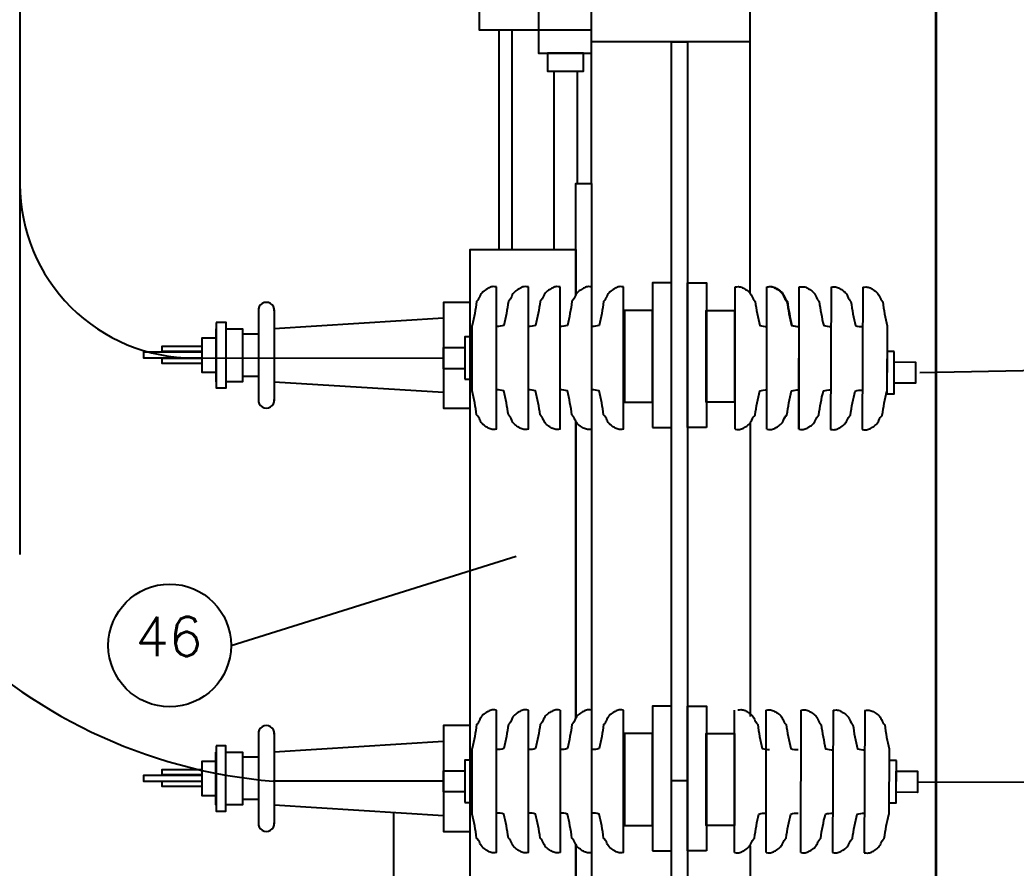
# Model space of a CAD drawing. Header units: metres. Extents: x 4188.7 to 4272.1, y 2012.8 to 2020.9.
# Drawn here: x 4207.609 to 4208.367, y 2016.619 to 2017.264 of the extents above; entities that cross this region are included whole.
import ezdxf

# ---------------------------------------------------------------- set-up
doc = ezdxf.new("R2010")
doc.units = ezdxf.units.M
doc.linetypes.add('DASHDOT', pattern=[25.4, 12.7, -6.35, 0, -6.35])
for name, color, linetype in [('A-JANEL', 4, 'Continuous'), ('A-PARED', 7, 'Continuous'), ('A-PAREDE', 9, 'Continuous'), ('A-TEXTO', 4, 'Continuous'), ('A-XDADO', 4, 'Continuous'), ('E-ALTATENSAO', 5, 'Continuous'), ('E-CANALETA', 6, 'Continuous'), ('E-EQUIPAMENTOS', 130, 'Continuous'), ('FORMATO_LEGENDA', 7, 'Continuous'), ('VENTILACAO', 5, 'Continuous')]:
    doc.layers.add(name, color=color, linetype=linetype)
doc.styles.add('ROMANS', font='romans.shx', dxfattribs={"height": 0.1})

msp = doc.modelspace()

# ---------------------------------------------------------------- linework, layer by layer
at = {"layer": 'A-JANEL'}
for points in [[(4208.16492, 2016.95758), (4208.16492, 2016.73417)], [(4208.16492, 2016.63559), (4208.16492, 2016.41218)]]:
    msp.add_lwpolyline(points, dxfattribs=at)
at = {"layer": 'A-PARED'}
for p, q in [((4208.04417, 2017.24762), (4208.04417, 2017.81402)), ((4208.16492, 2017.24762), (4208.16492, 2017.81402)), ((4208.16492, 2017.24762), (4208.04417, 2017.24762))]:
    msp.add_line(p, q, dxfattribs=at)
at = {"layer": 'A-PAREDE'}
for p, q in [((4208.04417, 2017.13972), (4208.04417, 2017.24762)), ((4208.16492, 2017.05616), (4208.16492, 2017.24762))]:
    msp.add_line(p, q, dxfattribs=at)
at = {"layer": 'A-TEXTO'}
msp.add_line((4207.77003, 2016.78828), (4207.98676, 2016.85628), dxfattribs=at)
at = {"layer": 'A-XDADO'}
for points in [[(4208.16492, 2016.95758), (4208.16492, 2016.73417)], [(4208.16492, 2016.95758), (4208.16492, 2016.73417)], [(4208.16492, 2016.63559), (4208.16492, 2016.41218)], [(4208.16492, 2016.63559), (4208.16492, 2016.41218)]]:
    msp.add_lwpolyline(points, dxfattribs=at)
at = {"layer": 'E-ALTATENSAO'}
for p, q in [((4207.60949, 2017.39871), (4207.60944, 2016.85739)), ((4207.74144, 2017.007), (4207.9317, 2017.00687)), ((4208.68425, 2017.0029), (4208.29388, 2016.9958)), ((4207.9317, 2016.68488), (4207.80209, 2016.68496)), ((4208.2926, 2016.68452), (4208.68398, 2016.68333)), ((4207.89372, 2016.39088), (4207.8937, 2016.66126))]:
    msp.add_line(p, q, dxfattribs=at)
for centre, radius, start, end in [((4207.7416, 2017.13911), 0.13211, 180, 270.00492), ((4207.83451, 2017.07826), 0.39463, 182.96188, 265.28783), ((4207.92875, 2017.00954), 0.65889, 183.03645, 258.90034)]:
    msp.add_arc(centre, radius, start, end, dxfattribs=at)
at = {"layer": 'E-CANALETA'}
msp.add_circle((4207.72335, 2016.78828), 0.04668, dxfattribs=at)
at = {"layer": 'E-EQUIPAMENTOS', "color": 1}
for p, q in [((4208.01545, 2017.2251), (4208.01545, 2017.08954)), ((4208.03314, 2017.2251), (4208.03314, 2017.13972))]:
    msp.add_line(p, q, dxfattribs=at)
at = {"layer": 'E-EQUIPAMENTOS'}
for p, q in [((4207.97195, 2016.95274), (4207.97195, 2017.06101)), ((4207.97195, 2016.95274), (4207.97195, 2017.06101)), ((4207.9961, 2016.95274), (4207.9961, 2017.06101)), ((4207.9961, 2016.95274), (4207.9961, 2017.06101)), ((4208.02025, 2016.95274), (4208.02025, 2017.06101)), ((4208.06855, 2016.95274), (4208.06855, 2017.06101)), ((4208.06855, 2016.95274), (4208.06855, 2017.06101)), ((4208.15346, 2016.95274), (4208.15346, 2017.06101)), ((4208.15346, 2016.95274), (4208.15346, 2017.06101)), ((4208.17761, 2016.95274), (4208.17761, 2017.06101)), ((4208.17761, 2016.95274), (4208.17761, 2017.06101)), ((4208.20176, 2017.06101), (4208.20176, 2016.95274)), ((4208.20176, 2017.06101), (4208.20176, 2016.95274)), ((4208.20176, 2016.95274), (4208.2022, 2017.061)), ((4208.20176, 2016.95274), (4208.2022, 2017.061)), ((4208.22635, 2017.06091), (4208.22591, 2016.95264)), ((4208.22635, 2017.06091), (4208.22591, 2016.95264)), ((4208.2505, 2017.06081), (4208.25006, 2016.95254)), ((4207.79077, 2017.04366), (4207.79077, 2016.97443)), ((4207.80284, 2017.04366), (4207.80284, 2016.97443)), ((4207.93164, 2017.03722), (4207.80284, 2017.02917)), ((4207.95332, 2016.98197), (4207.95332, 2017.03177)), ((4207.95332, 2016.98197), (4207.95332, 2017.03177)), ((4208.269, 2017.0315), (4208.2688, 2016.9817)), ((4208.269, 2017.0315), (4208.2688, 2016.9817)), ((4207.79077, 2017.02515), (4207.7787, 2017.02515)), ((4207.79077, 2016.99295), (4207.7787, 2016.99295)), ((4207.80284, 2016.98892), (4207.93164, 2016.98087)), ((4207.97195, 2016.63075), (4207.97195, 2016.73902)), ((4207.97195, 2016.63075), (4207.97195, 2016.73902)), ((4207.9961, 2016.63075), (4207.9961, 2016.73902)), ((4207.9961, 2016.63075), (4207.9961, 2016.73902)), ((4208.02025, 2016.73902), (4208.02025, 2016.63075)), ((4208.02025, 2016.73902), (4208.02025, 2016.63075)), ((4208.0444, 2016.63075), (4208.0444, 2016.73902)), ((4208.0444, 2016.63075), (4208.0444, 2016.73902)), ((4208.06855, 2016.63075), (4208.06855, 2016.73902)), ((4208.06855, 2016.63075), (4208.06855, 2016.73902)), ((4208.1529, 2016.63075), (4208.1529, 2016.73902)), ((4208.17705, 2016.63075), (4208.17705, 2016.73902)), ((4208.17705, 2016.63075), (4208.17705, 2016.73902)), ((4208.20327, 2016.63075), (4208.20372, 2016.73902)), ((4208.20327, 2016.63075), (4208.20372, 2016.73902)), ((4208.22786, 2016.73892), (4208.22742, 2016.63065)), ((4208.25201, 2016.73882), (4208.25157, 2016.63055)), ((4208.25201, 2016.73882), (4208.25157, 2016.63055)), ((4207.79077, 2016.72168), (4207.79077, 2016.65244)), ((4207.80284, 2016.72168), (4207.80284, 2016.65244)), ((4207.93164, 2016.71523), (4207.80284, 2016.70718)), ((4207.95332, 2016.65998), (4207.95332, 2016.70978)), ((4207.95332, 2016.65998), (4207.95332, 2016.70978)), ((4208.27052, 2016.70951), (4208.27031, 2016.65971)), ((4208.27052, 2016.70951), (4208.27031, 2016.65971)), ((4207.79077, 2016.70316), (4207.7787, 2016.70316)), ((4207.79077, 2016.67096), (4207.7787, 2016.67096)), ((4207.80284, 2016.66693), (4207.93164, 2016.65889))]:
    msp.add_line(p, q, dxfattribs=at)
at = {"layer": 'E-EQUIPAMENTOS', "color": 1}
for points in [[(4208.00393, 2017.3196), (4208.00393, 2017.23898), (4208.04417, 2017.23898), (4208.04417, 2017.3196)], [(4208.10497, 2017.24762), (4208.11704, 2017.24762), (4208.11704, 2016.12214), (4208.10497, 2016.12214)], [(4208.01055, 2017.23886), (4208.01055, 2017.2251), (4208.03804, 2017.2251), (4208.03804, 2017.23886)]]:
    msp.add_lwpolyline(points, close=True, dxfattribs=at)
at = {"layer": 'E-EQUIPAMENTOS'}
for points in [[(4208.04417, 2017.27172), (4207.95861, 2017.27172), (4207.95861, 2017.25666), (4208.04417, 2017.25666)], [(4207.97369, 2017.25666), (4207.97369, 2017.08954)], [(4207.98374, 2017.08954), (4207.98374, 2017.25666)], [(4208.03226, 2017.05512), (4208.03226, 2017.13972), (4208.04417, 2017.13972), (4208.04417, 2016.41707)], [(4208.03226, 2016.31464), (4208.03226, 2016.28457), (4207.95176, 2016.28457), (4207.95176, 2017.08954), (4208.03226, 2017.08954), (4208.03226, 2017.05512)], [(4207.75864, 2016.98892), (4207.75857, 2016.98892), (4207.75857, 2017.02917)], [(4207.75857, 2017.02917), (4207.75864, 2017.02917)], [(4207.76624, 2017.02917), (4207.7787, 2017.02917), (4207.7787, 2016.98892), (4207.76624, 2016.98892)], [(4207.74813, 2017.01184), (4207.71763, 2017.01184), (4207.71763, 2017.01587), (4207.74813, 2017.01587)], [(4207.74813, 2017.00678), (4207.70363, 2017.00678), (4207.70363, 2017.01161), (4207.74813, 2017.01161)], [(4207.74813, 2017.00286), (4207.71763, 2017.00286), (4207.71763, 2017.00688), (4207.74813, 2017.00688)], [(4208.03226, 2016.73313), (4208.03226, 2016.95862)], [(4208.03226, 2016.95862), (4208.03226, 2016.73313)], [(4208.03226, 2016.73313), (4208.03226, 2016.95862)], [(4208.03226, 2016.95862), (4208.03226, 2016.73313)], [(4207.75857, 2016.66693), (4207.7585, 2016.66693), (4207.7585, 2016.70718)], [(4207.75857, 2016.66693), (4207.75857, 2016.70718)], [(4207.76616, 2016.70718), (4207.7787, 2016.70718), (4207.7787, 2016.66693), (4207.76616, 2016.66693)], [(4207.74806, 2016.68479), (4207.70356, 2016.68479), (4207.70356, 2016.68962), (4207.74806, 2016.68962)], [(4207.74806, 2016.68986), (4207.71756, 2016.68986), (4207.71756, 2016.69388), (4207.74806, 2016.69388)], [(4207.74806, 2016.68087), (4207.71756, 2016.68087), (4207.71756, 2016.68489), (4207.74806, 2016.68489)], [(4208.03226, 2016.41115), (4208.03226, 2016.63663)], [(4208.03226, 2016.63663), (4208.03226, 2016.41115)], [(4208.03226, 2016.41115), (4208.03226, 2016.63663)], [(4208.03226, 2016.63663), (4208.03226, 2016.41115)]]:
    msp.add_lwpolyline(points, dxfattribs=at)
for points in [[(4207.97195, 2017.06101, 0.047226), (4207.96945, 2017.06124, 0.074248), (4207.96787, 2017.06101, 0.058355), (4207.96492, 2017.05971, 0.045893), (4207.9616, 2017.05733, 0.12767), (4207.95933, 2017.05404, -0.106571), (4207.95679, 2017.05001, -0.026706), (4207.95332, 2017.03177, -0.08831)], [(4207.97195, 2017.06101, 0.047226), (4207.96945, 2017.06124, 0.074248), (4207.96787, 2017.06101, 0.058355), (4207.96492, 2017.05971, 0.045893), (4207.9616, 2017.05733, 0.12767), (4207.95933, 2017.05404, -0.106571), (4207.95679, 2017.05001, -0.026706), (4207.95332, 2017.03177, -0.08831)], [(4207.9961, 2017.06101, 0.047226), (4207.9936, 2017.06124, 0.074248), (4207.99202, 2017.06101, 0.058355), (4207.98907, 2017.05971, 0.045893), (4207.98574, 2017.05733, 0.12767), (4207.98347, 2017.05404, -0.106571), (4207.98093, 2017.05001, -0.026706), (4207.97747, 2017.03177, -0.08831), (4207.97195, 2017.03102)], [(4207.9961, 2017.06101, 0.047226), (4207.9936, 2017.06124, 0.074248), (4207.99202, 2017.06101, 0.058355), (4207.98907, 2017.05971, 0.045893), (4207.98574, 2017.05733, 0.12767), (4207.98347, 2017.05404, -0.106571), (4207.98093, 2017.05001, -0.026706), (4207.97747, 2017.03177, -0.08831), (4207.97195, 2017.03102)], [(4208.02025, 2017.06101, 0.047226), (4208.01775, 2017.06124, 0.074248), (4208.01617, 2017.06101, 0.058355), (4208.01322, 2017.05971, 0.045893), (4208.00989, 2017.05733, 0.12767), (4208.00762, 2017.05404, -0.106571), (4208.00508, 2017.05001, -0.026706), (4208.00162, 2017.03177, -0.08831), (4207.9961, 2017.03102)], [(4208.02025, 2017.06101, 0.047226), (4208.01775, 2017.06124, 0.074248), (4208.01617, 2017.06101, 0.058355), (4208.01322, 2017.05971, 0.045893), (4208.00989, 2017.05733, 0.12767), (4208.00762, 2017.05404, -0.106571), (4208.00508, 2017.05001, -0.026706), (4208.00162, 2017.03177, -0.08831), (4207.9961, 2017.03102)], [(4208.0444, 2017.06101, 0.047226), (4208.0419, 2017.06124, 0.074248), (4208.04032, 2017.06101, 0.058355), (4208.03737, 2017.05971, 0.045893), (4208.03404, 2017.05733, 0.12767), (4208.03177, 2017.05404, -0.106571), (4208.02923, 2017.05001, -0.026706), (4208.02577, 2017.03177, -0.08831), (4208.02025, 2017.03102)], [(4208.0444, 2017.06101, 0.047226), (4208.0419, 2017.06124, 0.074248), (4208.04032, 2017.06101, 0.058355), (4208.03737, 2017.05971, 0.045893), (4208.03404, 2017.05733, 0.12767), (4208.03177, 2017.05404, -0.106571), (4208.02923, 2017.05001, -0.026706), (4208.02577, 2017.03177, -0.08831), (4208.02025, 2017.03102)], [(4208.06855, 2017.06101, 0.047226), (4208.06605, 2017.06124, 0.074248), (4208.06447, 2017.06101, 0.058355), (4208.06152, 2017.05971, 0.045893), (4208.05819, 2017.05733, 0.12767), (4208.05592, 2017.05404, -0.106571), (4208.05338, 2017.05001, -0.026706), (4208.04992, 2017.03177, -0.08831), (4208.0444, 2017.03102)], [(4208.06855, 2017.06101, 0.047226), (4208.06605, 2017.06124, 0.074248), (4208.06447, 2017.06101, 0.058355), (4208.06152, 2017.05971, 0.045893), (4208.05819, 2017.05733, 0.12767), (4208.05592, 2017.05404, -0.106571), (4208.05338, 2017.05001, -0.026706), (4208.04992, 2017.03177, -0.08831), (4208.0444, 2017.03102)], [(4208.15346, 2017.06101, -0.047226), (4208.15596, 2017.06124, -0.074248), (4208.15754, 2017.06101, -0.058355), (4208.16049, 2017.05971, -0.045893), (4208.16381, 2017.05733, -0.12767), (4208.16608, 2017.05404, 0.106571), (4208.16862, 2017.05001, 0.026706), (4208.17208, 2017.03177, 0.08831), (4208.17761, 2017.03102)], [(4208.15346, 2017.06101, -0.047226), (4208.15596, 2017.06124, -0.074248), (4208.15754, 2017.06101, -0.058355), (4208.16049, 2017.05971, -0.045893), (4208.16381, 2017.05733, -0.12767), (4208.16608, 2017.05404, 0.106571), (4208.16862, 2017.05001, 0.026706), (4208.17208, 2017.03177, 0.08831), (4208.17761, 2017.03102)], [(4208.17761, 2017.06101, -0.047226), (4208.18011, 2017.06124, -0.074248), (4208.18169, 2017.06101, -0.058355), (4208.18464, 2017.05971, -0.045893), (4208.18796, 2017.05733, -0.12767), (4208.19023, 2017.05404, 0.106571), (4208.19277, 2017.05001, 0.026706), (4208.19623, 2017.03177, 0.08831), (4208.20176, 2017.03102)], [(4208.17761, 2017.06101, -0.047226), (4208.18011, 2017.06124, -0.074248), (4208.18169, 2017.06101, -0.058355), (4208.18464, 2017.05971, -0.045893), (4208.18796, 2017.05733, -0.12767), (4208.19023, 2017.05404, 0.106571), (4208.19277, 2017.05001, 0.026706), (4208.19623, 2017.03177, 0.08831), (4208.20176, 2017.03102)], [(4208.17805, 2017.0611, -0.047226), (4208.18055, 2017.06133, -0.074248), (4208.18213, 2017.06109, -0.058355), (4208.18508, 2017.05978, -0.045893), (4208.18839, 2017.05739, -0.12767), (4208.19065, 2017.05409, 0.106571), (4208.19317, 2017.05005, 0.026706), (4208.19656, 2017.03179, 0.08831), (4208.20208, 2017.03102)], [(4208.17805, 2017.0611, -0.047226), (4208.18055, 2017.06133, -0.074248), (4208.18213, 2017.06109, -0.058355), (4208.18508, 2017.05978, -0.045893), (4208.18839, 2017.05739, -0.12767), (4208.19065, 2017.05409, 0.106571), (4208.19317, 2017.05005, 0.026706), (4208.19656, 2017.03179, 0.08831), (4208.20208, 2017.03102)], [(4208.2022, 2017.061, -0.047226), (4208.2047, 2017.06123, -0.074248), (4208.20628, 2017.06099, -0.058355), (4208.20923, 2017.05968, -0.045893), (4208.21254, 2017.05729, -0.12767), (4208.2148, 2017.05399, 0.106571), (4208.21732, 2017.04995, 0.026706), (4208.22071, 2017.03169, 0.08831), (4208.22623, 2017.03092)], [(4208.2022, 2017.061, -0.047226), (4208.2047, 2017.06123, -0.074248), (4208.20628, 2017.06099, -0.058355), (4208.20923, 2017.05968, -0.045893), (4208.21254, 2017.05729, -0.12767), (4208.2148, 2017.05399, 0.106571), (4208.21732, 2017.04995, 0.026706), (4208.22071, 2017.03169, 0.08831), (4208.22623, 2017.03092)], [(4208.22635, 2017.06091, -0.047226), (4208.22885, 2017.06113, -0.074248), (4208.23043, 2017.06089, -0.058355), (4208.23338, 2017.05958, -0.045893), (4208.23669, 2017.05719, -0.12767), (4208.23895, 2017.05389, 0.106571), (4208.24147, 2017.04985, 0.026706), (4208.24486, 2017.03159, 0.08831), (4208.25038, 2017.03082)], [(4208.22635, 2017.06091, -0.047226), (4208.22885, 2017.06113, -0.074248), (4208.23043, 2017.06089, -0.058355), (4208.23338, 2017.05958, -0.045893), (4208.23669, 2017.05719, -0.12767), (4208.23895, 2017.05389, 0.106571), (4208.24147, 2017.04985, 0.026706), (4208.24486, 2017.03159, 0.08831), (4208.25038, 2017.03082)], [(4208.2505, 2017.06081, -0.047226), (4208.253, 2017.06103, -0.074248), (4208.25458, 2017.06079, -0.058355), (4208.25752, 2017.05949, -0.045893), (4208.26084, 2017.05709, -0.12767), (4208.26309, 2017.05379, 0.106571), (4208.26562, 2017.04975, 0.026706), (4208.269, 2017.0315, 0.08831)], [(4208.2505, 2017.06081, -0.047226), (4208.253, 2017.06103, -0.074248), (4208.25458, 2017.06079, -0.058355), (4208.25752, 2017.05949, -0.045893), (4208.26084, 2017.05709, -0.12767), (4208.26309, 2017.05379, 0.106571), (4208.26562, 2017.04975, 0.026706), (4208.269, 2017.0315, 0.08831)], [(4207.97195, 2016.95274, -0.047226), (4207.96945, 2016.9525, -0.074248), (4207.96787, 2016.95274, -0.058355), (4207.96492, 2016.95403, -0.045893), (4207.9616, 2016.95641, -0.12767), (4207.95933, 2016.9597, 0.106571), (4207.95679, 2016.96373, 0.026706), (4207.95332, 2016.98197, 0.08831)], [(4207.97195, 2016.95274, -0.047226), (4207.96945, 2016.9525, -0.074248), (4207.96787, 2016.95274, -0.058355), (4207.96492, 2016.95403, -0.045893), (4207.9616, 2016.95641, -0.12767), (4207.95933, 2016.9597, 0.106571), (4207.95679, 2016.96373, 0.026706), (4207.95332, 2016.98197, 0.08831)], [(4207.9961, 2016.95274, -0.047226), (4207.9936, 2016.9525, -0.074248), (4207.99202, 2016.95274, -0.058355), (4207.98907, 2016.95403, -0.045893), (4207.98574, 2016.95641, -0.12767), (4207.98347, 2016.9597, 0.106571), (4207.98093, 2016.96373, 0.026706), (4207.97747, 2016.98197, 0.08831), (4207.97195, 2016.98272)], [(4207.9961, 2016.95274, -0.047226), (4207.9936, 2016.9525, -0.074248), (4207.99202, 2016.95274, -0.058355), (4207.98907, 2016.95403, -0.045893), (4207.98574, 2016.95641, -0.12767), (4207.98347, 2016.9597, 0.106571), (4207.98093, 2016.96373, 0.026706), (4207.97747, 2016.98197, 0.08831), (4207.97195, 2016.98272)], [(4208.02025, 2016.95274, -0.047226), (4208.01775, 2016.9525, -0.074248), (4208.01617, 2016.95274, -0.058355), (4208.01322, 2016.95403, -0.045893), (4208.00989, 2016.95641, -0.12767), (4208.00762, 2016.9597, 0.106571), (4208.00508, 2016.96373, 0.026706), (4208.00162, 2016.98197, 0.08831), (4207.9961, 2016.98272)], [(4208.02025, 2016.95274, -0.047226), (4208.01775, 2016.9525, -0.074248), (4208.01617, 2016.95274, -0.058355), (4208.01322, 2016.95403, -0.045893), (4208.00989, 2016.95641, -0.12767), (4208.00762, 2016.9597, 0.106571), (4208.00508, 2016.96373, 0.026706), (4208.00162, 2016.98197, 0.08831), (4207.9961, 2016.98272)], [(4208.0444, 2016.95274, -0.047226), (4208.0419, 2016.9525, -0.074248), (4208.04032, 2016.95274, -0.058355), (4208.03737, 2016.95403, -0.045893), (4208.03404, 2016.95641, -0.12767), (4208.03177, 2016.9597, 0.106571), (4208.02923, 2016.96373, 0.026706), (4208.02577, 2016.98197, 0.08831), (4208.02025, 2016.98272)], [(4208.0444, 2016.95274, -0.047226), (4208.0419, 2016.9525, -0.074248), (4208.04032, 2016.95274, -0.058355), (4208.03737, 2016.95403, -0.045893), (4208.03404, 2016.95641, -0.12767), (4208.03177, 2016.9597, 0.106571), (4208.02923, 2016.96373, 0.026706), (4208.02577, 2016.98197, 0.08831), (4208.02025, 2016.98272)], [(4208.06855, 2016.95274, -0.047226), (4208.06605, 2016.9525, -0.074248), (4208.06447, 2016.95274, -0.058355), (4208.06152, 2016.95403, -0.045893), (4208.05819, 2016.95641, -0.12767), (4208.05592, 2016.9597, 0.106571), (4208.05338, 2016.96373, 0.026706), (4208.04992, 2016.98197, 0.08831), (4208.0444, 2016.98272)], [(4208.06855, 2016.95274, -0.047226), (4208.06605, 2016.9525, -0.074248), (4208.06447, 2016.95274, -0.058355), (4208.06152, 2016.95403, -0.045893), (4208.05819, 2016.95641, -0.12767), (4208.05592, 2016.9597, 0.106571), (4208.05338, 2016.96373, 0.026706), (4208.04992, 2016.98197, 0.08831), (4208.0444, 2016.98272)], [(4208.15346, 2016.95274, 0.047226), (4208.15596, 2016.9525, 0.074248), (4208.15754, 2016.95274, 0.058355), (4208.16049, 2016.95403, 0.045893), (4208.16381, 2016.95641, 0.12767), (4208.16608, 2016.9597, -0.106571), (4208.16862, 2016.96373, -0.026706), (4208.17208, 2016.98197, -0.08831), (4208.17761, 2016.98272)], [(4208.15346, 2016.95274, 0.047226), (4208.15596, 2016.9525, 0.074248), (4208.15754, 2016.95274, 0.058355), (4208.16049, 2016.95403, 0.045893), (4208.16381, 2016.95641, 0.12767), (4208.16608, 2016.9597, -0.106571), (4208.16862, 2016.96373, -0.026706), (4208.17208, 2016.98197, -0.08831), (4208.17761, 2016.98272)], [(4208.17761, 2016.95274, 0.047226), (4208.18011, 2016.9525, 0.074248), (4208.18169, 2016.95274, 0.058355), (4208.18464, 2016.95403, 0.045893), (4208.18796, 2016.95641, 0.12767), (4208.19023, 2016.9597, -0.106571), (4208.19277, 2016.96373, -0.026706), (4208.19623, 2016.98197, -0.08831), (4208.20176, 2016.98272)], [(4208.17761, 2016.95274, 0.047226), (4208.18011, 2016.9525, 0.074248), (4208.18169, 2016.95274, 0.058355), (4208.18464, 2016.95403, 0.045893), (4208.18796, 2016.95641, 0.12767), (4208.19023, 2016.9597, -0.106571), (4208.19277, 2016.96373, -0.026706), (4208.19623, 2016.98197, -0.08831), (4208.20176, 2016.98272)], [(4208.17761, 2016.95284, 0.047226), (4208.18011, 2016.95259, 0.074248), (4208.18169, 2016.95282, 0.058355), (4208.18464, 2016.9541, 0.045893), (4208.18798, 2016.95647, 0.12767), (4208.19026, 2016.95975, -0.106571), (4208.19282, 2016.96377, -0.026706), (4208.19635, 2016.98199, -0.08831), (4208.20188, 2016.98272)], [(4208.17761, 2016.95284, 0.047226), (4208.18011, 2016.95259, 0.074248), (4208.18169, 2016.95282, 0.058355), (4208.18464, 2016.9541, 0.045893), (4208.18798, 2016.95647, 0.12767), (4208.19026, 2016.95975, -0.106571), (4208.19282, 2016.96377, -0.026706), (4208.19635, 2016.98199, -0.08831), (4208.20188, 2016.98272)], [(4208.20176, 2016.95274, 0.047226), (4208.20425, 2016.95249, 0.074248), (4208.20584, 2016.95272, 0.058355), (4208.20879, 2016.954, 0.045893), (4208.21213, 2016.95637, 0.12767), (4208.21441, 2016.95965, -0.106571), (4208.21697, 2016.96367, -0.026706), (4208.2205, 2016.98189, -0.08831), (4208.22603, 2016.98262)], [(4208.20176, 2016.95274, 0.047226), (4208.20425, 2016.95249, 0.074248), (4208.20584, 2016.95272, 0.058355), (4208.20879, 2016.954, 0.045893), (4208.21213, 2016.95637, 0.12767), (4208.21441, 2016.95965, -0.106571), (4208.21697, 2016.96367, -0.026706), (4208.2205, 2016.98189, -0.08831), (4208.22603, 2016.98262)], [(4208.22591, 2016.95264, 0.047226), (4208.2284, 2016.95239, 0.074248), (4208.22999, 2016.95262, 0.058355), (4208.23294, 2016.9539, 0.045893), (4208.23628, 2016.95627, 0.12767), (4208.23856, 2016.95955, -0.106571), (4208.24112, 2016.96357, -0.026706), (4208.24465, 2016.9818, -0.08831), (4208.25018, 2016.98252)], [(4208.22591, 2016.95264, 0.047226), (4208.2284, 2016.95239, 0.074248), (4208.22999, 2016.95262, 0.058355), (4208.23294, 2016.9539, 0.045893), (4208.23628, 2016.95627, 0.12767), (4208.23856, 2016.95955, -0.106571), (4208.24112, 2016.96357, -0.026706), (4208.24465, 2016.9818, -0.08831), (4208.25018, 2016.98252)], [(4208.25006, 2016.95254, 0.047226), (4208.25255, 2016.95229, 0.074248), (4208.25414, 2016.95252, 0.058355), (4208.25709, 2016.9538, 0.045893), (4208.26042, 2016.95617, 0.12767), (4208.26271, 2016.95945, -0.106571), (4208.26526, 2016.96347, -0.026706), (4208.2688, 2016.9817, -0.08831)], [(4208.25006, 2016.95254, 0.047226), (4208.25255, 2016.95229, 0.074248), (4208.25414, 2016.95252, 0.058355), (4208.25709, 2016.9538, 0.045893), (4208.26042, 2016.95617, 0.12767), (4208.26271, 2016.95945, -0.106571), (4208.26526, 2016.96347, -0.026706), (4208.2688, 2016.9817, -0.08831)], [(4207.97195, 2016.73902, 0.047226), (4207.96945, 2016.73925, 0.074248), (4207.96787, 2016.73902, 0.058355), (4207.96492, 2016.73772, 0.045893), (4207.9616, 2016.73534, 0.12767), (4207.95933, 2016.73205, -0.106571), (4207.95679, 2016.72802, -0.026706), (4207.95332, 2016.70978, -0.08831)], [(4207.97195, 2016.73902, 0.047226), (4207.96945, 2016.73925, 0.074248), (4207.96787, 2016.73902, 0.058355), (4207.96492, 2016.73772, 0.045893), (4207.9616, 2016.73534, 0.12767), (4207.95933, 2016.73205, -0.106571), (4207.95679, 2016.72802, -0.026706), (4207.95332, 2016.70978, -0.08831)], [(4207.9961, 2016.73902, 0.047226), (4207.9936, 2016.73925, 0.074248), (4207.99202, 2016.73902, 0.058355), (4207.98907, 2016.73772, 0.045893), (4207.98574, 2016.73534, 0.12767), (4207.98347, 2016.73205, -0.106571), (4207.98093, 2016.72802, -0.026706), (4207.97747, 2016.70978, -0.08831), (4207.97195, 2016.70903)], [(4207.9961, 2016.73902, 0.047226), (4207.9936, 2016.73925, 0.074248), (4207.99202, 2016.73902, 0.058355), (4207.98907, 2016.73772, 0.045893), (4207.98574, 2016.73534, 0.12767), (4207.98347, 2016.73205, -0.106571), (4207.98093, 2016.72802, -0.026706), (4207.97747, 2016.70978, -0.08831), (4207.97195, 2016.70903)], [(4208.02025, 2016.73902, 0.047226), (4208.01775, 2016.73925, 0.074248), (4208.01617, 2016.73902, 0.058355), (4208.01322, 2016.73772, 0.045893), (4208.00989, 2016.73534, 0.12767), (4208.00762, 2016.73205, -0.106571), (4208.00508, 2016.72802, -0.026706), (4208.00162, 2016.70978, -0.08831), (4207.9961, 2016.70903)], [(4208.02025, 2016.73902, 0.047226), (4208.01775, 2016.73925, 0.074248), (4208.01617, 2016.73902, 0.058355), (4208.01322, 2016.73772, 0.045893), (4208.00989, 2016.73534, 0.12767), (4208.00762, 2016.73205, -0.106571), (4208.00508, 2016.72802, -0.026706), (4208.00162, 2016.70978, -0.08831), (4207.9961, 2016.70903)], [(4208.0444, 2016.73902, 0.047226), (4208.0419, 2016.73925, 0.074248), (4208.04032, 2016.73902, 0.058355), (4208.03737, 2016.73772, 0.045893), (4208.03404, 2016.73534, 0.12767), (4208.03177, 2016.73205, -0.106571), (4208.02923, 2016.72802, -0.026706), (4208.02577, 2016.70978, -0.08831), (4208.02025, 2016.70903)], [(4208.0444, 2016.73902, 0.047226), (4208.0419, 2016.73925, 0.074248), (4208.04032, 2016.73902, 0.058355), (4208.03737, 2016.73772, 0.045893), (4208.03404, 2016.73534, 0.12767), (4208.03177, 2016.73205, -0.106571), (4208.02923, 2016.72802, -0.026706), (4208.02577, 2016.70978, -0.08831), (4208.02025, 2016.70903)], [(4208.06855, 2016.73902, 0.047226), (4208.06605, 2016.73925, 0.074248), (4208.06447, 2016.73902, 0.058355), (4208.06152, 2016.73772, 0.045893), (4208.05819, 2016.73534, 0.12767), (4208.05592, 2016.73205, -0.106571), (4208.05338, 2016.72802, -0.026706), (4208.04992, 2016.70978, -0.08831), (4208.0444, 2016.70903)], [(4208.06855, 2016.73902, 0.047226), (4208.06605, 2016.73925, 0.074248), (4208.06447, 2016.73902, 0.058355), (4208.06152, 2016.73772, 0.045893), (4208.05819, 2016.73534, 0.12767), (4208.05592, 2016.73205, -0.106571), (4208.05338, 2016.72802, -0.026706), (4208.04992, 2016.70978, -0.08831), (4208.0444, 2016.70903)], [(4208.15542, 2016.73922, -0.047226), (4208.15792, 2016.73944, -0.074248), (4208.1595, 2016.7392, -0.058355), (4208.16244, 2016.7379, -0.045893), (4208.16576, 2016.7355, -0.12767), (4208.16801, 2016.7322, 0.106571), (4208.17054, 2016.72816, 0.026706), (4208.17392, 2016.70991, 0.08831), (4208.17944, 2016.70913)], [(4208.15542, 2016.73922, -0.047226), (4208.15792, 2016.73944, -0.074248), (4208.1595, 2016.7392, -0.058355), (4208.16244, 2016.7379, -0.045893), (4208.16576, 2016.7355, -0.12767), (4208.16801, 2016.7322, 0.106571), (4208.17054, 2016.72816, 0.026706), (4208.17392, 2016.70991, 0.08831), (4208.17944, 2016.70913)], [(4208.17705, 2016.73902, -0.047226), (4208.17955, 2016.73925, -0.074248), (4208.18113, 2016.73902, -0.058355), (4208.18408, 2016.73772, -0.045893), (4208.1874, 2016.73534, -0.12767), (4208.18967, 2016.73205, 0.106571), (4208.19221, 2016.72802, 0.026706), (4208.19567, 2016.70978, 0.08831), (4208.2012, 2016.70903)], [(4208.17705, 2016.73902, -0.047226), (4208.17955, 2016.73925, -0.074248), (4208.18113, 2016.73902, -0.058355), (4208.18408, 2016.73772, -0.045893), (4208.1874, 2016.73534, -0.12767), (4208.18967, 2016.73205, 0.106571), (4208.19221, 2016.72802, 0.026706), (4208.19567, 2016.70978, 0.08831), (4208.2012, 2016.70903)], [(4208.20372, 2016.73902, -0.047226), (4208.20621, 2016.73925, -0.074248), (4208.2078, 2016.739, -0.058355), (4208.21074, 2016.7377, -0.045893), (4208.21405, 2016.7353, -0.12767), (4208.21631, 2016.732, 0.106571), (4208.21883, 2016.72796, 0.026706), (4208.22222, 2016.70971, 0.08831), (4208.22774, 2016.70893)], [(4208.20372, 2016.73902, -0.047226), (4208.20621, 2016.73925, -0.074248), (4208.2078, 2016.739, -0.058355), (4208.21074, 2016.7377, -0.045893), (4208.21405, 2016.7353, -0.12767), (4208.21631, 2016.732, 0.106571), (4208.21883, 2016.72796, 0.026706), (4208.22222, 2016.70971, 0.08831), (4208.22774, 2016.70893)], [(4208.22786, 2016.73892, -0.047226), (4208.23036, 2016.73915, -0.074248), (4208.23195, 2016.7389, -0.058355), (4208.23489, 2016.7376, -0.045893), (4208.2382, 2016.73521, -0.12767), (4208.24046, 2016.73191, 0.106571), (4208.24298, 2016.72786, 0.026706), (4208.24637, 2016.70961, 0.08831), (4208.25189, 2016.70884)], [(4208.22786, 2016.73892, -0.047226), (4208.23036, 2016.73915, -0.074248), (4208.23195, 2016.7389, -0.058355), (4208.23489, 2016.7376, -0.045893), (4208.2382, 2016.73521, -0.12767), (4208.24046, 2016.73191, 0.106571), (4208.24298, 2016.72786, 0.026706), (4208.24637, 2016.70961, 0.08831), (4208.25189, 2016.70884)], [(4208.25201, 2016.73882, -0.047226), (4208.25451, 2016.73905, -0.074248), (4208.25609, 2016.7388, -0.058355), (4208.25904, 2016.7375, -0.045893), (4208.26235, 2016.73511, -0.12767), (4208.26461, 2016.73181, 0.106571), (4208.26713, 2016.72776, 0.026706), (4208.27052, 2016.70951, 0.08831)], [(4208.25201, 2016.73882, -0.047226), (4208.25451, 2016.73905, -0.074248), (4208.25609, 2016.7388, -0.058355), (4208.25904, 2016.7375, -0.045893), (4208.26235, 2016.73511, -0.12767), (4208.26461, 2016.73181, 0.106571), (4208.26713, 2016.72776, 0.026706), (4208.27052, 2016.70951, 0.08831)], [(4207.97195, 2016.63075, -0.047226), (4207.96945, 2016.63051, -0.074248), (4207.96787, 2016.63075, -0.058355), (4207.96492, 2016.63204, -0.045893), (4207.9616, 2016.63442, -0.12767), (4207.95933, 2016.63771, 0.106571), (4207.95679, 2016.64174, 0.026706), (4207.95332, 2016.65998, 0.08831)], [(4207.97195, 2016.63075, -0.047226), (4207.96945, 2016.63051, -0.074248), (4207.96787, 2016.63075, -0.058355), (4207.96492, 2016.63204, -0.045893), (4207.9616, 2016.63442, -0.12767), (4207.95933, 2016.63771, 0.106571), (4207.95679, 2016.64174, 0.026706), (4207.95332, 2016.65998, 0.08831)], [(4207.9961, 2016.63075, -0.047226), (4207.9936, 2016.63051, -0.074248), (4207.99202, 2016.63075, -0.058355), (4207.98907, 2016.63204, -0.045893), (4207.98574, 2016.63442, -0.12767), (4207.98347, 2016.63771, 0.106571), (4207.98093, 2016.64174, 0.026706), (4207.97747, 2016.65998, 0.08831), (4207.97195, 2016.66073)], [(4207.9961, 2016.63075, -0.047226), (4207.9936, 2016.63051, -0.074248), (4207.99202, 2016.63075, -0.058355), (4207.98907, 2016.63204, -0.045893), (4207.98574, 2016.63442, -0.12767), (4207.98347, 2016.63771, 0.106571), (4207.98093, 2016.64174, 0.026706), (4207.97747, 2016.65998, 0.08831), (4207.97195, 2016.66073)], [(4208.02025, 2016.63075, -0.047226), (4208.01775, 2016.63051, -0.074248), (4208.01617, 2016.63075, -0.058355), (4208.01322, 2016.63204, -0.045893), (4208.00989, 2016.63442, -0.12767), (4208.00762, 2016.63771, 0.106571), (4208.00508, 2016.64174, 0.026706), (4208.00162, 2016.65998, 0.08831), (4207.9961, 2016.66073)], [(4208.02025, 2016.63075, -0.047226), (4208.01775, 2016.63051, -0.074248), (4208.01617, 2016.63075, -0.058355), (4208.01322, 2016.63204, -0.045893), (4208.00989, 2016.63442, -0.12767), (4208.00762, 2016.63771, 0.106571), (4208.00508, 2016.64174, 0.026706), (4208.00162, 2016.65998, 0.08831), (4207.9961, 2016.66073)], [(4208.0444, 2016.63075, -0.047226), (4208.0419, 2016.63051, -0.074248), (4208.04032, 2016.63075, -0.058355), (4208.03737, 2016.63204, -0.045893), (4208.03404, 2016.63442, -0.12767), (4208.03177, 2016.63771, 0.106571), (4208.02923, 2016.64174, 0.026706), (4208.02577, 2016.65998, 0.08831), (4208.02025, 2016.66073)], [(4208.0444, 2016.63075, -0.047226), (4208.0419, 2016.63051, -0.074248), (4208.04032, 2016.63075, -0.058355), (4208.03737, 2016.63204, -0.045893), (4208.03404, 2016.63442, -0.12767), (4208.03177, 2016.63771, 0.106571), (4208.02923, 2016.64174, 0.026706), (4208.02577, 2016.65998, 0.08831), (4208.02025, 2016.66073)], [(4208.06855, 2016.63075, -0.047226), (4208.06605, 2016.63051, -0.074248), (4208.06447, 2016.63075, -0.058355), (4208.06152, 2016.63204, -0.045893), (4208.05819, 2016.63442, -0.12767), (4208.05592, 2016.63771, 0.106571), (4208.05338, 2016.64174, 0.026706), (4208.04992, 2016.65998, 0.08831), (4208.0444, 2016.66073)], [(4208.06855, 2016.63075, -0.047226), (4208.06605, 2016.63051, -0.074248), (4208.06447, 2016.63075, -0.058355), (4208.06152, 2016.63204, -0.045893), (4208.05819, 2016.63442, -0.12767), (4208.05592, 2016.63771, 0.106571), (4208.05338, 2016.64174, 0.026706), (4208.04992, 2016.65998, 0.08831), (4208.0444, 2016.66073)], [(4208.1529, 2016.63075, 0.047226), (4208.1554, 2016.63051, 0.074248), (4208.15698, 2016.63075, 0.058355), (4208.15993, 2016.63204, 0.045893), (4208.16325, 2016.63442, 0.12767), (4208.16552, 2016.63771, -0.106571), (4208.16806, 2016.64174, -0.026706), (4208.17152, 2016.65998, -0.08831), (4208.17705, 2016.66073)], [(4208.1529, 2016.63075, 0.047226), (4208.1554, 2016.63051, 0.074248), (4208.15698, 2016.63075, 0.058355), (4208.15993, 2016.63204, 0.045893), (4208.16325, 2016.63442, 0.12767), (4208.16552, 2016.63771, -0.106571), (4208.16806, 2016.64174, -0.026706), (4208.17152, 2016.65998, -0.08831), (4208.17705, 2016.66073)], [(4208.17705, 2016.63075, 0.047226), (4208.17955, 2016.63051, 0.074248), (4208.18113, 2016.63075, 0.058355), (4208.18408, 2016.63204, 0.045893), (4208.1874, 2016.63442, 0.12767), (4208.18967, 2016.63771, -0.106571), (4208.19221, 2016.64174, -0.026706), (4208.19567, 2016.65998, -0.08831), (4208.2012, 2016.66073)], [(4208.17705, 2016.63075, 0.047226), (4208.17955, 2016.63051, 0.074248), (4208.18113, 2016.63075, 0.058355), (4208.18408, 2016.63204, 0.045893), (4208.1874, 2016.63442, 0.12767), (4208.18967, 2016.63771, -0.106571), (4208.19221, 2016.64174, -0.026706), (4208.19567, 2016.65998, -0.08831), (4208.2012, 2016.66073)], [(4208.20327, 2016.63075, 0.047226), (4208.20577, 2016.6305, 0.074248), (4208.20735, 2016.63073, 0.058355), (4208.21031, 2016.63201, 0.045893), (4208.21364, 2016.63438, 0.12767), (4208.21592, 2016.63766, -0.106571), (4208.21848, 2016.64168, -0.026706), (4208.22202, 2016.65991, -0.08831), (4208.22754, 2016.66064)], [(4208.20327, 2016.63075, 0.047226), (4208.20577, 2016.6305, 0.074248), (4208.20735, 2016.63073, 0.058355), (4208.21031, 2016.63201, 0.045893), (4208.21364, 2016.63438, 0.12767), (4208.21592, 2016.63766, -0.106571), (4208.21848, 2016.64168, -0.026706), (4208.22202, 2016.65991, -0.08831), (4208.22754, 2016.66064)], [(4208.22742, 2016.63065, 0.047226), (4208.22992, 2016.63041, 0.074248), (4208.2315, 2016.63064, 0.058355), (4208.23446, 2016.63192, 0.045893), (4208.23779, 2016.63428, 0.12767), (4208.24007, 2016.63756, -0.106571), (4208.24263, 2016.64158, -0.026706), (4208.24616, 2016.65981, -0.08831), (4208.25169, 2016.66054)], [(4208.22742, 2016.63065, 0.047226), (4208.22992, 2016.63041, 0.074248), (4208.2315, 2016.63064, 0.058355), (4208.23446, 2016.63192, 0.045893), (4208.23779, 2016.63428, 0.12767), (4208.24007, 2016.63756, -0.106571), (4208.24263, 2016.64158, -0.026706), (4208.24616, 2016.65981, -0.08831), (4208.25169, 2016.66054)], [(4208.25157, 2016.63055, 0.047226), (4208.25407, 2016.63031, 0.074248), (4208.25565, 2016.63054, 0.058355), (4208.2586, 2016.63182, 0.045893), (4208.26194, 2016.63418, 0.12767), (4208.26422, 2016.63746, -0.106571), (4208.26678, 2016.64149, -0.026706), (4208.27031, 2016.65971, -0.08831)], [(4208.25157, 2016.63055, 0.047226), (4208.25407, 2016.63031, 0.074248), (4208.25565, 2016.63054, 0.058355), (4208.2586, 2016.63182, 0.045893), (4208.26194, 2016.63418, 0.12767), (4208.26422, 2016.63746, -0.106571), (4208.26678, 2016.64149, -0.026706), (4208.27031, 2016.65971, -0.08831)]]:
    msp.add_lwpolyline(points, format="xyb", dxfattribs=at)
for points in [[(4208.09046, 2016.95399), (4208.10497, 2016.95399), (4208.10497, 2017.06411), (4208.09046, 2017.06411)], [(4208.09046, 2016.95399), (4208.10497, 2016.95399), (4208.10497, 2017.06411), (4208.09046, 2017.06411)], [(4208.13155, 2016.95399), (4208.11704, 2016.95399), (4208.11704, 2017.06411), (4208.13155, 2017.06411)], [(4208.13155, 2016.95399), (4208.11704, 2016.95399), (4208.11704, 2017.06411), (4208.13155, 2017.06411)], [(4207.95176, 2017.0493), (4207.93164, 2017.0493), (4207.93164, 2016.9688), (4207.95176, 2016.9688)], [(4208.06911, 2016.9733), (4208.09063, 2016.9733), (4208.09063, 2017.04318), (4208.06911, 2017.04318)], [(4208.06911, 2016.9733), (4208.09063, 2016.9733), (4208.09063, 2017.04318), (4208.06911, 2017.04318)], [(4208.1529, 2016.9733), (4208.13137, 2016.9733), (4208.13137, 2017.04318), (4208.1529, 2017.04318)], [(4208.1529, 2016.9733), (4208.13137, 2016.9733), (4208.13137, 2017.04318), (4208.1529, 2017.04318)], [(4207.75864, 2017.0339), (4207.75864, 2016.98419), (4207.76624, 2016.98419), (4207.76624, 2017.0339)], [(4207.9478, 2016.99077), (4207.95332, 2016.99077), (4207.95332, 2017.02297), (4207.9478, 2017.02297)], [(4207.9478, 2016.99077), (4207.95332, 2016.99077), (4207.95332, 2017.02297), (4207.9478, 2017.02297)], [(4207.75864, 2017.0222), (4207.75864, 2016.99589), (4207.74813, 2016.99589), (4207.74813, 2017.0222)], [(4207.9478, 2016.99882), (4207.9317, 2016.99882), (4207.9317, 2017.01492), (4207.9478, 2017.01492)], [(4207.9478, 2016.99882), (4207.9317, 2016.99882), (4207.9317, 2017.01492), (4207.9478, 2017.01492)], [(4208.27445, 2017.01197), (4208.26893, 2017.01199), (4208.26879, 2016.97979), (4208.27432, 2016.97977)], [(4208.27445, 2017.01197), (4208.26893, 2017.01199), (4208.26879, 2016.97979), (4208.27432, 2016.97977)], [(4208.27442, 2017.00392), (4208.29052, 2017.00385), (4208.29045, 2016.98775), (4208.27435, 2016.98782)], [(4208.09046, 2016.632), (4208.10497, 2016.632), (4208.10497, 2016.74212), (4208.09046, 2016.74212)], [(4208.09046, 2016.632), (4208.10497, 2016.632), (4208.10497, 2016.74212), (4208.09046, 2016.74212)], [(4208.13155, 2016.632), (4208.11704, 2016.632), (4208.11704, 2016.74212), (4208.13155, 2016.74212)], [(4208.13155, 2016.632), (4208.11704, 2016.632), (4208.11704, 2016.74212), (4208.13155, 2016.74212)], [(4207.95176, 2016.72731), (4207.93164, 2016.72731), (4207.93164, 2016.64681), (4207.95176, 2016.64681)], [(4208.06911, 2016.65131), (4208.09063, 2016.65131), (4208.09063, 2016.72119), (4208.06911, 2016.72119)], [(4208.06911, 2016.65131), (4208.09063, 2016.65131), (4208.09063, 2016.72119), (4208.06911, 2016.72119)], [(4208.1529, 2016.65131), (4208.13137, 2016.65131), (4208.13137, 2016.72119), (4208.1529, 2016.72119)], [(4208.1529, 2016.65131), (4208.13137, 2016.65131), (4208.13137, 2016.72119), (4208.1529, 2016.72119)], [(4207.75857, 2016.71191), (4207.75857, 2016.6622), (4207.76616, 2016.6622), (4207.76616, 2016.71191)], [(4207.75857, 2016.70021), (4207.75857, 2016.6739), (4207.74806, 2016.6739), (4207.74806, 2016.70021)], [(4207.9478, 2016.66878), (4207.95332, 2016.66878), (4207.95332, 2016.70098), (4207.9478, 2016.70098)], [(4207.9478, 2016.66878), (4207.95332, 2016.66878), (4207.95332, 2016.70098), (4207.9478, 2016.70098)], [(4208.27601, 2016.70069), (4208.27048, 2016.70071), (4208.27035, 2016.66851), (4208.27587, 2016.66849)], [(4208.27601, 2016.70069), (4208.27048, 2016.70071), (4208.27035, 2016.66851), (4208.27587, 2016.66849)], [(4207.9478, 2016.67683), (4207.9317, 2016.67683), (4207.9317, 2016.69293), (4207.9478, 2016.69293)], [(4207.9478, 2016.67683), (4207.9317, 2016.67683), (4207.9317, 2016.69293), (4207.9478, 2016.69293)], [(4208.27597, 2016.69264), (4208.29207, 2016.69257), (4208.29201, 2016.67647), (4208.27591, 2016.67654)], [(4208.27597, 2016.69264), (4208.29207, 2016.69257), (4208.29201, 2016.67647), (4208.27591, 2016.67654)]]:
    msp.add_lwpolyline(points, close=True, dxfattribs=at)
for centre, start, end in [((4207.79681, 2017.04324), 356.00914, 183.99086), ((4207.79681, 2016.97485), 176.00914, 3.99086), ((4207.79681, 2016.72126), 356.00914, 183.99086), ((4207.79681, 2016.65286), 176.00914, 3.99086)]:
    msp.add_arc(centre, 0.00605, start, end, dxfattribs=at)
at = {"layer": 'FORMATO_LEGENDA', "color": 7, "linetype": 'DASHDOT', "lineweight": 35}
msp.add_line((4208.30592, 2019.50025), (4208.30592, 2015.6932), dxfattribs=at)
at = {"layer": 'VENTILACAO'}
msp.add_line((4208.10497, 2016.68562), (4208.11704, 2016.68562), dxfattribs=at)

# ---------------------------------------------------------------- texts
at = {"color": 7, "style": 'ROMANS'}
msp.add_text('46', height=0.0299, dxfattribs=at).set_placement((4207.69709, 2016.78009))

doc.saveas('drawing.dxf')
